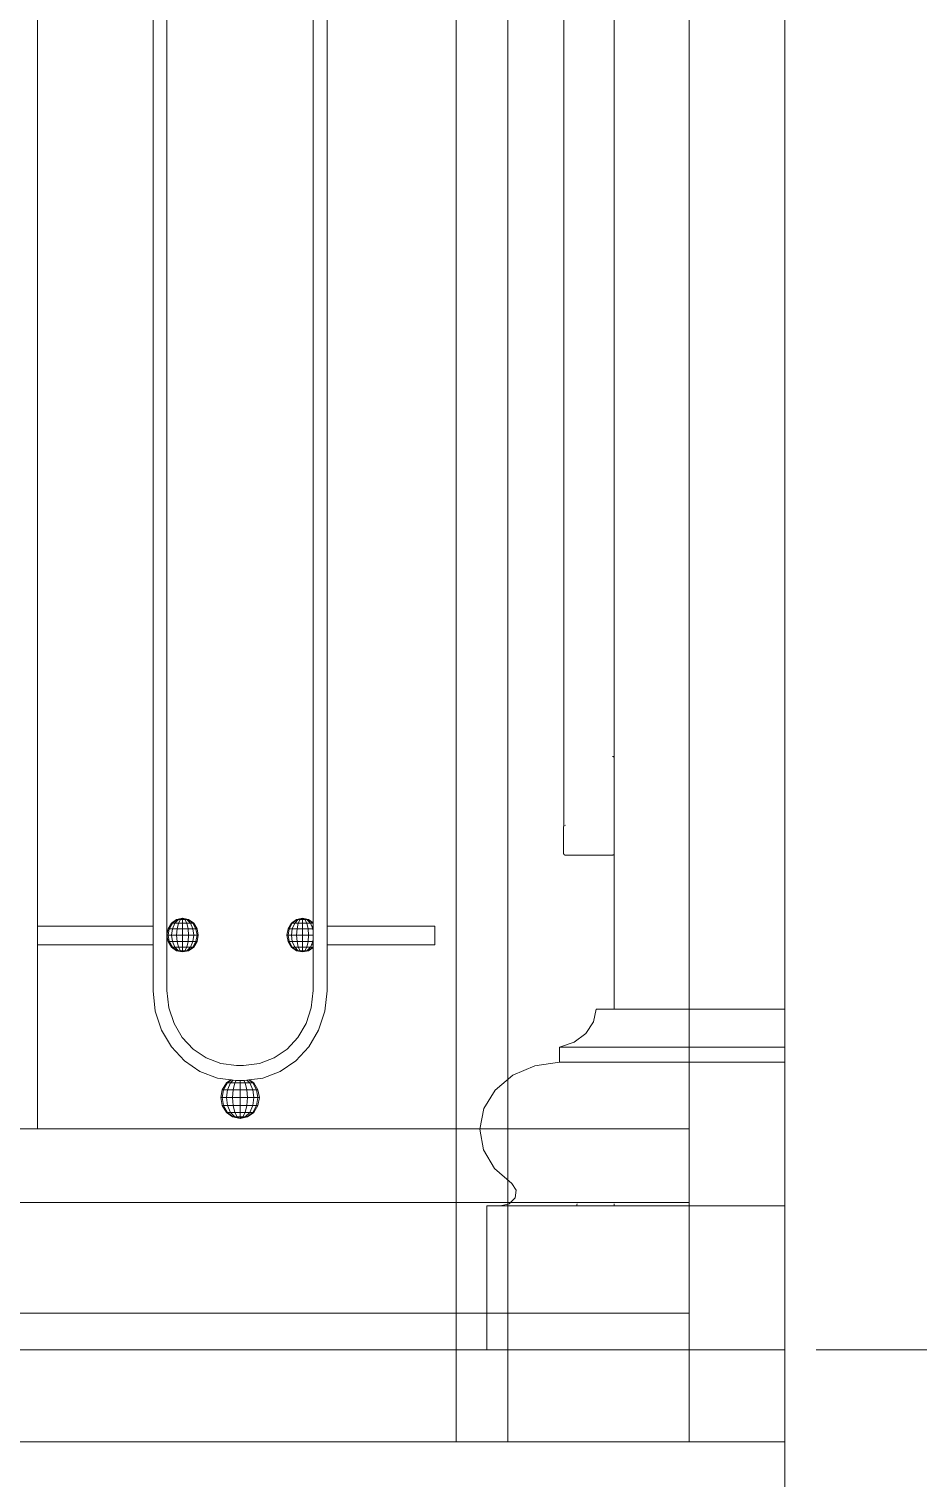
# Model space of a CAD drawing. Header units: millimetres. Extents: x 1832547 to 2001569, y -558009 to -417808.
# Drawn here: x 1948444 to 1948927, y -527413 to -526626 of the extents above; entities that cross this region are included whole.
import ezdxf

# ---------------------------------------------------------------- set-up
doc = ezdxf.new("R2010")
doc.units = ezdxf.units.MM
doc.header["$MEASUREMENT"] = 0
doc.linetypes.add('CENTER', pattern=[2, 1.25, -0.25, 0.25, -0.25])
for name, color, linetype, lineweight in [('CA.manh 08', 8, 'CONTINUOUS', 9), ('CA.thay 145', 145, 'CONTINUOUS', 18), ('CA.tim 67', 67, 'CENTER', 9), ('CA_manh 08', 8, 'CONTINUOUS', 9)]:
    doc.layers.add(name, color=color, linetype=linetype, lineweight=lineweight)

# ---------------------------------------------------------------- blocks, each defined once
blk = doc.blocks.new('EG535')
at = {"layer": 'CA_manh 08'}
for p, q in [((1948186.53, -526490.22), (1948186.53, -527223.59)), ((1947958.98, -527113.43), (1947958.98, -526601.15)), ((1948021.7, -526601.15), (1948021.7, -527113.43)), ((1948116.28, -527113.43), (1948116.28, -526601.15)), ((1948186.53, -526601.15), (1948186.53, -527113.43)), ((1948214.46, -527113.43), (1948214.46, -526600.38)), ((1948214.46, -527113.43), (1948214.46, -526600.38)), ((1948029.27, -526602.13), (1948029.27, -527118.32)), ((1948108.72, -526601.77), (1948108.72, -527111.66)), ((1948029.91, -527114.82), (1948031.76, -527111.85)), ((1948030.51, -527114.82), (1948032.22, -527111.85)), ((1948031.76, -527111.85), (1948034.52, -527109.87)), ((1948032.22, -527111.85), (1948031.76, -527111.85)), ((1948032.22, -527111.85), (1948034.77, -527109.87)), ((1948032.22, -527111.85), (1948033.52, -527111.85)), ((1948032.22, -527114.82), (1948033.52, -527111.85)), ((1948033.52, -527111.85), (1948035.48, -527109.87)), ((1948033.52, -527111.85), (1948035.48, -527111.85)), ((1948034.52, -527109.87), (1948037.78, -527109.17)), ((1948034.52, -527109.87), (1948034.77, -527109.87)), ((1948034.77, -527109.87), (1948037.78, -527109.17)), ((1948034.77, -527109.87), (1948035.48, -527109.87)), ((1948034.77, -527114.82), (1948035.48, -527111.85)), ((1948035.48, -527109.87), (1948037.78, -527109.17)), ((1948035.48, -527109.87), (1948036.53, -527109.87)), ((1948035.48, -527111.85), (1948036.53, -527109.87)), ((1948035.48, -527111.85), (1948037.78, -527111.85)), ((1948036.53, -527109.87), (1948037.78, -527109.17)), ((1948037.78, -527109.87), (1948036.53, -527109.87)), ((1948037.78, -527109.17), (1948037.78, -527109.87)), ((1948039.03, -527109.87), (1948037.78, -527109.17)), ((1948040.08, -527109.87), (1948037.78, -527109.17)), ((1948040.79, -527109.87), (1948037.78, -527109.17)), ((1948041.04, -527109.87), (1948037.78, -527109.17)), ((1948037.78, -527109.87), (1948039.03, -527109.87)), ((1948037.78, -527109.87), (1948037.78, -527111.85)), ((1948037.78, -527111.85), (1948040.08, -527111.85)), ((1948037.78, -527111.85), (1948037.78, -527114.82)), ((1948039.03, -527109.87), (1948040.08, -527109.87)), ((1948040.08, -527111.85), (1948039.03, -527109.87)), ((1948040.08, -527109.87), (1948040.79, -527109.87)), ((1948042.04, -527111.85), (1948040.08, -527109.87)), ((1948040.08, -527111.85), (1948042.04, -527111.85)), ((1948040.79, -527114.82), (1948040.08, -527111.85)), ((1948040.79, -527109.87), (1948041.04, -527109.87)), ((1948043.34, -527111.85), (1948040.79, -527109.87)), ((1948043.8, -527111.85), (1948041.04, -527109.87)), ((1948042.04, -527111.85), (1948043.34, -527111.85)), ((1948043.34, -527114.82), (1948042.04, -527111.85)), ((1948043.34, -527111.85), (1948043.8, -527111.85)), ((1948045.04, -527114.82), (1948043.34, -527111.85)), ((1948045.64, -527114.82), (1948043.8, -527111.85)), ((1948095.1, -527114.82), (1948096.94, -527111.85)), ((1948095.7, -527114.82), (1948097.4, -527111.85)), ((1948096.94, -527111.85), (1948099.71, -527109.87)), ((1948097.4, -527111.85), (1948096.94, -527111.85)), ((1948097.4, -527111.85), (1948099.95, -527109.87)), ((1948097.4, -527111.85), (1948098.71, -527111.85)), ((1948097.4, -527114.82), (1948098.71, -527111.85)), ((1948098.71, -527111.85), (1948100.66, -527109.87)), ((1948098.71, -527111.85), (1948100.66, -527111.85)), ((1948099.71, -527109.87), (1948102.96, -527109.17)), ((1948099.71, -527109.87), (1948099.95, -527109.87)), ((1948099.95, -527109.87), (1948102.96, -527109.17)), ((1948099.95, -527109.87), (1948100.66, -527109.87)), ((1948099.95, -527114.82), (1948100.66, -527111.85)), ((1948100.66, -527109.87), (1948102.96, -527109.17)), ((1948100.66, -527109.87), (1948101.72, -527109.87)), ((1948100.66, -527111.85), (1948101.72, -527109.87)), ((1948100.66, -527111.85), (1948102.96, -527111.85)), ((1948101.72, -527109.87), (1948102.96, -527109.17)), ((1948102.96, -527109.87), (1948101.72, -527109.87)), ((1948102.96, -527109.17), (1948102.96, -527109.87)), ((1948104.21, -527109.87), (1948102.96, -527109.17)), ((1948105.27, -527109.87), (1948102.96, -527109.17)), ((1948105.97, -527109.87), (1948102.96, -527109.17)), ((1948106.22, -527109.87), (1948102.96, -527109.17)), ((1948102.96, -527109.87), (1948104.21, -527109.87)), ((1948102.96, -527109.87), (1948102.96, -527111.85)), ((1948102.96, -527111.85), (1948105.27, -527111.85)), ((1948102.96, -527111.85), (1948102.96, -527114.82)), ((1948104.21, -527109.87), (1948105.27, -527109.87)), ((1948105.27, -527111.85), (1948104.21, -527109.87)), ((1948105.27, -527109.87), (1948105.97, -527109.87)), ((1948107.22, -527111.85), (1948105.27, -527109.87)), ((1948105.27, -527111.85), (1948107.22, -527111.85)), ((1948105.97, -527114.82), (1948105.27, -527111.85)), ((1948105.97, -527109.87), (1948106.22, -527109.87)), ((1948108.52, -527111.85), (1948105.97, -527109.87)), ((1948108.72, -527111.66), (1948106.22, -527109.87)), ((1948107.22, -527111.85), (1948108.52, -527111.85)), ((1948108.52, -527114.82), (1948107.22, -527111.85)), ((1948108.52, -527111.85), (1948108.72, -527111.85)), ((1948108.72, -527112.19), (1948108.52, -527111.85)), ((1948108.72, -527111.85), (1948108.72, -527111.66)), ((1948108.72, -527112.19), (1948108.72, -527111.85)), ((1948108.72, -527113.43), (1948108.72, -527112.19)), ((1948021.7, -527113.43), (1947958.98, -527113.43)), ((1947958.98, -527113.43), (1947958.98, -527123.59)), ((1948021.7, -527123.59), (1948021.7, -527113.43)), ((1948029.27, -527118.32), (1948029.91, -527114.82)), ((1948029.27, -527118.32), (1948029.91, -527118.32)), ((1948029.91, -527121.82), (1948029.27, -527118.32)), ((1948029.27, -527118.32), (1948029.27, -527148.46)), ((1948029.91, -527114.82), (1948030.51, -527114.82)), ((1948029.91, -527118.32), (1948030.51, -527114.82)), ((1948029.91, -527118.32), (1948031.76, -527118.32)), ((1948030.51, -527121.82), (1948029.91, -527118.32)), ((1948030.51, -527114.82), (1948032.22, -527114.82)), ((1948031.76, -527118.32), (1948032.22, -527114.82)), ((1948031.76, -527118.32), (1948034.52, -527118.32)), ((1948032.22, -527121.82), (1948031.76, -527118.32)), ((1948032.22, -527114.82), (1948034.77, -527114.82)), ((1948034.52, -527118.32), (1948034.77, -527114.82)), ((1948034.52, -527118.32), (1948037.78, -527118.32)), ((1948034.77, -527121.82), (1948034.52, -527118.32)), ((1948034.77, -527114.82), (1948037.78, -527114.82)), ((1948037.78, -527114.82), (1948040.79, -527114.82)), ((1948037.78, -527114.82), (1948037.78, -527118.32)), ((1948037.78, -527118.32), (1948041.04, -527118.32)), ((1948037.78, -527118.32), (1948037.78, -527121.82)), ((1948040.79, -527114.82), (1948043.34, -527114.82)), ((1948041.04, -527118.32), (1948040.79, -527114.82)), ((1948040.79, -527121.82), (1948041.04, -527118.32)), ((1948041.04, -527118.32), (1948043.8, -527118.32)), ((1948043.34, -527114.82), (1948045.04, -527114.82)), ((1948043.8, -527118.32), (1948043.34, -527114.82)), ((1948043.34, -527121.82), (1948043.8, -527118.32)), ((1948043.8, -527118.32), (1948045.64, -527118.32)), ((1948045.04, -527114.82), (1948045.64, -527114.82)), ((1948045.64, -527118.32), (1948045.04, -527114.82)), ((1948045.04, -527121.82), (1948045.64, -527118.32)), ((1948046.29, -527118.32), (1948045.64, -527114.82)), ((1948045.64, -527118.32), (1948046.29, -527118.32)), ((1948045.64, -527121.82), (1948046.29, -527118.32)), ((1948094.45, -527118.32), (1948095.1, -527114.82)), ((1948094.45, -527118.32), (1948095.1, -527118.32)), ((1948095.1, -527121.82), (1948094.45, -527118.32)), ((1948095.1, -527114.82), (1948095.7, -527114.82)), ((1948095.1, -527118.32), (1948095.7, -527114.82)), ((1948095.1, -527118.32), (1948096.94, -527118.32)), ((1948095.7, -527121.82), (1948095.1, -527118.32)), ((1948095.7, -527114.82), (1948097.4, -527114.82)), ((1948096.94, -527118.32), (1948097.4, -527114.82)), ((1948096.94, -527118.32), (1948099.71, -527118.32)), ((1948097.4, -527121.82), (1948096.94, -527118.32)), ((1948097.4, -527114.82), (1948099.95, -527114.82)), ((1948099.71, -527118.32), (1948099.95, -527114.82)), ((1948099.71, -527118.32), (1948102.96, -527118.32)), ((1948099.95, -527121.82), (1948099.71, -527118.32)), ((1948099.95, -527114.82), (1948102.96, -527114.82)), ((1948102.96, -527114.82), (1948105.97, -527114.82)), ((1948102.96, -527114.82), (1948102.96, -527118.32)), ((1948102.96, -527118.32), (1948106.22, -527118.32)), ((1948102.96, -527118.32), (1948102.96, -527121.82)), ((1948105.97, -527114.82), (1948108.52, -527114.82)), ((1948106.22, -527118.32), (1948105.97, -527114.82)), ((1948105.97, -527121.82), (1948106.22, -527118.32)), ((1948106.22, -527118.32), (1948108.72, -527118.32)), ((1948108.72, -527113.43), (1948108.03, -527113.43)), ((1948108.52, -527114.82), (1948108.72, -527114.82)), ((1948108.72, -527116.29), (1948108.52, -527114.82)), ((1948108.52, -527121.82), (1948108.72, -527120.34)), ((1948108.72, -527114.82), (1948108.72, -527113.43)), ((1948108.72, -527116.29), (1948108.72, -527114.82)), ((1948108.72, -527118.32), (1948108.72, -527116.29)), ((1948108.72, -527120.34), (1948108.72, -527118.32)), ((1948108.72, -527121.82), (1948108.72, -527120.34)), ((1948174.9, -527113.43), (1948116.28, -527113.43)), ((1948116.28, -527113.43), (1948116.28, -527123.59)), ((1948174.9, -527123.59), (1948174.9, -527113.43)), ((1948186.53, -527123.59), (1948186.53, -527113.43)), ((1948214.46, -527113.43), (1948214.46, -527123.59)), ((1948214.46, -527113.43), (1948214.46, -527123.59)), ((1947958.98, -527123.59), (1948021.7, -527123.59)), ((1947958.98, -527223.59), (1947958.98, -527123.59)), ((1948021.7, -527123.59), (1948021.7, -527148.49)), ((1948029.91, -527121.82), (1948030.51, -527121.82)), ((1948031.76, -527124.78), (1948029.91, -527121.82)), ((1948030.51, -527121.82), (1948032.22, -527121.82)), ((1948032.22, -527124.78), (1948030.51, -527121.82)), ((1948031.76, -527124.78), (1948032.22, -527124.78)), ((1948034.52, -527126.77), (1948031.76, -527124.78)), ((1948032.22, -527121.82), (1948034.77, -527121.82)), ((1948033.52, -527124.78), (1948032.22, -527121.82)), ((1948032.22, -527124.78), (1948033.52, -527124.78)), ((1948034.77, -527126.77), (1948032.22, -527124.78)), ((1948033.52, -527124.78), (1948035.48, -527124.78)), ((1948035.48, -527126.77), (1948033.52, -527124.78)), ((1948034.77, -527126.77), (1948034.52, -527126.77)), ((1948037.78, -527127.46), (1948034.52, -527126.77)), ((1948034.77, -527121.82), (1948037.78, -527121.82)), ((1948035.48, -527124.78), (1948034.77, -527121.82)), ((1948034.77, -527126.77), (1948035.48, -527126.77)), ((1948037.78, -527127.46), (1948034.77, -527126.77)), ((1948035.48, -527124.78), (1948037.78, -527124.78)), ((1948036.53, -527126.77), (1948035.48, -527124.78)), ((1948035.48, -527126.77), (1948036.53, -527126.77)), ((1948037.78, -527127.46), (1948035.48, -527126.77)), ((1948036.53, -527126.77), (1948037.78, -527126.77)), ((1948037.78, -527127.46), (1948036.53, -527126.77)), ((1948037.78, -527121.82), (1948040.79, -527121.82)), ((1948037.78, -527121.82), (1948037.78, -527124.78)), ((1948037.78, -527124.78), (1948040.08, -527124.78)), ((1948037.78, -527124.78), (1948037.78, -527126.77)), ((1948037.78, -527126.77), (1948039.03, -527126.77)), ((1948037.78, -527127.46), (1948039.03, -527126.77)), ((1948037.78, -527127.46), (1948041.04, -527126.77)), ((1948037.78, -527126.77), (1948037.78, -527127.46)), ((1948037.78, -527127.46), (1948040.08, -527126.77)), ((1948037.78, -527127.46), (1948040.79, -527126.77)), ((1948039.03, -527126.77), (1948040.08, -527124.78)), ((1948039.03, -527126.77), (1948040.08, -527126.77)), ((1948040.08, -527124.78), (1948040.79, -527121.82)), ((1948040.08, -527124.78), (1948042.04, -527124.78)), ((1948040.08, -527126.77), (1948042.04, -527124.78)), ((1948040.08, -527126.77), (1948040.79, -527126.77)), ((1948040.79, -527121.82), (1948043.34, -527121.82)), ((1948040.79, -527126.77), (1948043.34, -527124.78)), ((1948040.79, -527126.77), (1948041.04, -527126.77)), ((1948041.04, -527126.77), (1948043.8, -527124.78)), ((1948042.04, -527124.78), (1948043.34, -527121.82)), ((1948042.04, -527124.78), (1948043.34, -527124.78)), ((1948043.34, -527121.82), (1948045.04, -527121.82)), ((1948043.34, -527124.78), (1948045.04, -527121.82)), ((1948043.34, -527124.78), (1948043.8, -527124.78)), ((1948043.8, -527124.78), (1948045.64, -527121.82)), ((1948045.04, -527121.82), (1948045.64, -527121.82)), ((1948095.1, -527121.82), (1948095.7, -527121.82)), ((1948096.94, -527124.78), (1948095.1, -527121.82)), ((1948095.7, -527121.82), (1948097.4, -527121.82)), ((1948097.4, -527124.78), (1948095.7, -527121.82)), ((1948096.94, -527124.78), (1948097.4, -527124.78)), ((1948099.71, -527126.77), (1948096.94, -527124.78)), ((1948097.4, -527121.82), (1948099.95, -527121.82)), ((1948098.71, -527124.78), (1948097.4, -527121.82)), ((1948097.4, -527124.78), (1948098.71, -527124.78)), ((1948099.95, -527126.77), (1948097.4, -527124.78)), ((1948098.71, -527124.78), (1948100.66, -527124.78)), ((1948100.66, -527126.77), (1948098.71, -527124.78)), ((1948099.95, -527126.77), (1948099.71, -527126.77)), ((1948102.96, -527127.46), (1948099.71, -527126.77)), ((1948099.95, -527121.82), (1948102.96, -527121.82)), ((1948100.66, -527124.78), (1948099.95, -527121.82)), ((1948099.95, -527126.77), (1948100.66, -527126.77)), ((1948102.96, -527127.46), (1948099.95, -527126.77)), ((1948100.66, -527124.78), (1948102.96, -527124.78)), ((1948101.72, -527126.77), (1948100.66, -527124.78)), ((1948100.66, -527126.77), (1948101.72, -527126.77)), ((1948102.96, -527127.46), (1948100.66, -527126.77)), ((1948101.72, -527126.77), (1948102.96, -527126.77)), ((1948102.96, -527127.46), (1948101.72, -527126.77)), ((1948102.96, -527121.82), (1948105.97, -527121.82)), ((1948102.96, -527121.82), (1948102.96, -527124.78)), ((1948102.96, -527124.78), (1948105.27, -527124.78)), ((1948102.96, -527124.78), (1948102.96, -527126.77)), ((1948102.96, -527126.77), (1948104.21, -527126.77)), ((1948102.96, -527127.46), (1948104.21, -527126.77)), ((1948102.96, -527127.46), (1948106.22, -527126.77)), ((1948102.96, -527126.77), (1948102.96, -527127.46)), ((1948102.96, -527127.46), (1948105.27, -527126.77)), ((1948102.96, -527127.46), (1948105.97, -527126.77)), ((1948104.21, -527126.77), (1948105.27, -527124.78)), ((1948104.21, -527126.77), (1948105.27, -527126.77)), ((1948105.27, -527124.78), (1948105.97, -527121.82)), ((1948105.27, -527124.78), (1948107.22, -527124.78)), ((1948105.27, -527126.77), (1948107.22, -527124.78)), ((1948105.27, -527126.77), (1948105.97, -527126.77)), ((1948105.97, -527121.82), (1948108.52, -527121.82)), ((1948105.97, -527126.77), (1948108.52, -527124.78)), ((1948105.97, -527126.77), (1948106.22, -527126.77)), ((1948106.22, -527126.77), (1948108.72, -527124.97)), ((1948107.22, -527124.78), (1948107.77, -527123.59)), ((1948107.22, -527124.78), (1948108.52, -527124.78)), ((1948107.77, -527123.59), (1948108.52, -527121.82)), ((1948107.77, -527123.59), (1948108.72, -527123.59)), ((1948108.52, -527121.82), (1948108.72, -527121.82)), ((1948108.52, -527124.78), (1948108.72, -527124.45)), ((1948108.52, -527124.78), (1948108.72, -527124.78)), ((1948108.72, -527123.59), (1948108.72, -527121.82)), ((1948108.72, -527124.45), (1948108.72, -527123.59)), ((1948108.72, -527124.78), (1948108.72, -527124.45)), ((1948108.72, -527124.97), (1948108.72, -527124.78)), ((1948108.72, -527124.97), (1948108.72, -527148.46)), ((1948116.28, -527148.49), (1948116.28, -527123.59)), ((1948116.28, -527123.59), (1948174.9, -527123.59)), ((1948186.53, -527123.59), (1948186.53, -527223.59)), ((1948214.46, -527223.59), (1948214.46, -527123.59)), ((1948214.46, -527223.59), (1948214.46, -527123.59)), ((1948022.9, -527159.67), (1948021.7, -527148.49)), ((1948029.27, -527148.46), (1948030.27, -527157.78)), ((1948107.72, -527157.78), (1948108.72, -527148.46)), ((1948116.28, -527148.49), (1948115.08, -527159.67)), ((1948026.32, -527169.93), (1948022.9, -527159.67)), ((1948030.27, -527157.78), (1948033.12, -527166.33)), ((1948104.86, -527166.34), (1948107.72, -527157.78)), ((1948115.08, -527159.67), (1948111.67, -527169.93)), ((1948033.12, -527166.33), (1948037.59, -527173.89)), ((1948100.39, -527173.89), (1948104.86, -527166.34)), ((1948031.68, -527178.98), (1948026.32, -527169.93)), ((1948037.59, -527173.89), (1948043.45, -527180.19)), ((1948094.52, -527180.19), (1948100.39, -527173.89)), ((1948111.67, -527169.93), (1948106.3, -527178.98)), ((1948038.71, -527186.54), (1948031.68, -527178.98)), ((1948043.45, -527180.19), (1948050.48, -527184.99)), ((1948087.49, -527184.99), (1948094.52, -527180.19)), ((1948106.3, -527178.98), (1948099.27, -527186.54)), ((1948047.14, -527192.3), (1948038.71, -527186.54)), ((1948050.48, -527184.99), (1948058.45, -527188.06)), ((1948058.45, -527188.06), (1948067.13, -527189.13)), ((1948067.13, -527189.13), (1948070.85, -527189.13)), ((1948070.85, -527189.13), (1948079.53, -527188.06)), ((1948079.53, -527188.06), (1948087.49, -527184.99)), ((1948099.27, -527186.54), (1948090.84, -527192.3)), ((1948056.7, -527195.97), (1948047.14, -527192.3)), ((1948056.7, -527195.97), (1948063.96, -527196.87)), ((1948059.28, -527202.26), (1948061.56, -527198.6)), ((1948060.02, -527202.26), (1948062.13, -527198.6)), ((1948061.56, -527198.6), (1948063.96, -527196.87)), ((1948061.56, -527198.6), (1948062.13, -527198.6)), ((1948062.13, -527198.6), (1948064.29, -527196.91)), ((1948062.13, -527198.6), (1948063.74, -527198.6)), ((1948062.13, -527202.26), (1948063.74, -527198.6)), ((1948063.74, -527198.6), (1948065.28, -527197.03)), ((1948063.74, -527198.6), (1948066.15, -527198.6)), ((1948064.29, -527196.91), (1948063.96, -527196.87)), ((1948065.28, -527197.03), (1948064.29, -527196.91)), ((1948066.88, -527197.23), (1948065.28, -527197.03)), ((1948065.28, -527202.26), (1948066.15, -527198.6)), ((1948066.15, -527198.6), (1948066.88, -527197.23)), ((1948066.15, -527198.6), (1948069, -527198.6)), ((1948067.1, -527197.26), (1948066.88, -527197.23)), ((1948069, -527197.26), (1948067.1, -527197.26)), ((1948069, -527197.26), (1948069, -527198.6)), ((1948070.88, -527197.26), (1948069, -527197.26)), ((1948069, -527198.6), (1948071.84, -527198.6)), ((1948069, -527198.6), (1948069, -527202.26)), ((1948071.11, -527197.23), (1948070.88, -527197.26)), ((1948072.72, -527197.03), (1948071.11, -527197.23)), ((1948071.84, -527198.6), (1948071.11, -527197.23)), ((1948071.84, -527198.6), (1948074.25, -527198.6)), ((1948072.71, -527202.26), (1948071.84, -527198.6)), ((1948073.7, -527196.91), (1948072.72, -527197.03)), ((1948074.25, -527198.6), (1948072.72, -527197.03)), ((1948074.03, -527196.87), (1948073.7, -527196.91)), ((1948075.87, -527198.6), (1948073.7, -527196.91)), ((1948074.03, -527196.87), (1948081.29, -527195.97)), ((1948076.43, -527198.6), (1948074.03, -527196.87)), ((1948074.25, -527198.6), (1948075.87, -527198.6)), ((1948075.87, -527202.26), (1948074.25, -527198.6)), ((1948075.87, -527198.6), (1948076.43, -527198.6)), ((1948077.97, -527202.26), (1948075.87, -527198.6)), ((1948078.71, -527202.26), (1948076.43, -527198.6)), ((1948090.84, -527192.3), (1948081.29, -527195.97)), ((1948058.48, -527206.58), (1948059.28, -527202.26)), ((1948058.48, -527206.58), (1948059.28, -527206.58)), ((1948059.28, -527210.91), (1948058.48, -527206.58)), ((1948059.28, -527202.26), (1948060.02, -527202.26)), ((1948059.28, -527206.58), (1948060.02, -527202.26)), ((1948059.28, -527206.58), (1948061.56, -527206.58)), ((1948060.02, -527210.91), (1948059.28, -527206.58)), ((1948060.02, -527202.26), (1948062.13, -527202.26)), ((1948061.56, -527206.58), (1948062.13, -527202.26)), ((1948061.56, -527206.58), (1948064.97, -527206.58)), ((1948062.13, -527210.91), (1948061.56, -527206.58)), ((1948062.13, -527202.26), (1948065.28, -527202.26)), ((1948064.97, -527206.58), (1948065.28, -527202.26)), ((1948064.97, -527206.58), (1948069, -527206.58)), ((1948065.28, -527210.91), (1948064.97, -527206.58)), ((1948065.28, -527202.26), (1948069, -527202.26)), ((1948069, -527202.26), (1948072.71, -527202.26)), ((1948069, -527202.26), (1948069, -527206.58)), ((1948069, -527206.58), (1948073.02, -527206.58)), ((1948069, -527206.58), (1948069, -527210.91)), ((1948072.71, -527202.26), (1948075.87, -527202.26)), ((1948073.02, -527206.58), (1948072.71, -527202.26)), ((1948072.71, -527210.91), (1948073.02, -527206.58)), ((1948073.02, -527206.58), (1948076.43, -527206.58)), ((1948075.87, -527202.26), (1948077.97, -527202.26)), ((1948076.43, -527206.58), (1948075.87, -527202.26)), ((1948075.87, -527210.91), (1948076.43, -527206.58)), ((1948076.43, -527206.58), (1948078.71, -527206.58)), ((1948077.97, -527202.26), (1948078.71, -527202.26)), ((1948078.71, -527206.58), (1948077.97, -527202.26)), ((1948077.97, -527210.91), (1948078.71, -527206.58)), ((1948079.51, -527206.58), (1948078.71, -527202.26)), ((1948078.71, -527206.58), (1948079.51, -527206.58)), ((1948078.71, -527210.91), (1948079.51, -527206.58)), ((1948059.28, -527210.91), (1948060.02, -527210.91)), ((1948061.56, -527214.57), (1948059.28, -527210.91)), ((1948060.02, -527210.91), (1948062.13, -527210.91)), ((1948062.13, -527214.57), (1948060.02, -527210.91)), ((1948061.56, -527214.57), (1948062.13, -527214.57)), ((1948064.97, -527217.02), (1948061.56, -527214.57)), ((1948062.13, -527210.91), (1948065.28, -527210.91)), ((1948063.74, -527214.57), (1948062.13, -527210.91)), ((1948062.13, -527214.57), (1948063.74, -527214.57)), ((1948065.28, -527217.02), (1948062.13, -527214.57)), ((1948063.74, -527214.57), (1948066.15, -527214.57)), ((1948066.15, -527217.02), (1948063.74, -527214.57)), ((1948065.28, -527210.91), (1948069, -527210.91)), ((1948066.15, -527214.57), (1948065.28, -527210.91)), ((1948066.15, -527214.57), (1948069, -527214.57)), ((1948067.46, -527217.02), (1948066.15, -527214.57)), ((1948069, -527210.91), (1948072.71, -527210.91)), ((1948069, -527210.91), (1948069, -527214.57)), ((1948069, -527214.57), (1948071.84, -527214.57)), ((1948069, -527214.57), (1948069, -527217.02)), ((1948070.54, -527217.02), (1948071.84, -527214.57)), ((1948071.84, -527214.57), (1948072.71, -527210.91)), ((1948071.84, -527214.57), (1948074.25, -527214.57)), ((1948071.84, -527217.02), (1948074.25, -527214.57)), ((1948072.71, -527210.91), (1948075.87, -527210.91)), ((1948072.71, -527217.02), (1948075.87, -527214.57)), ((1948073.02, -527217.02), (1948076.43, -527214.57)), ((1948074.25, -527214.57), (1948075.87, -527210.91)), ((1948074.25, -527214.57), (1948075.87, -527214.57)), ((1948075.87, -527210.91), (1948077.97, -527210.91)), ((1948075.87, -527214.57), (1948077.97, -527210.91)), ((1948075.87, -527214.57), (1948076.43, -527214.57)), ((1948076.43, -527214.57), (1948078.71, -527210.91)), ((1948077.97, -527210.91), (1948078.71, -527210.91)), ((1948065.28, -527217.02), (1948064.97, -527217.02)), ((1948069, -527217.88), (1948064.97, -527217.02)), ((1948065.28, -527217.02), (1948066.15, -527217.02)), ((1948069, -527217.88), (1948065.28, -527217.02)), ((1948066.15, -527217.02), (1948067.46, -527217.02)), ((1948069, -527217.88), (1948066.15, -527217.02)), ((1948067.46, -527217.02), (1948069, -527217.02)), ((1948069, -527217.88), (1948067.46, -527217.02)), ((1948069, -527217.02), (1948070.54, -527217.02)), ((1948069, -527217.88), (1948070.54, -527217.02)), ((1948069, -527217.02), (1948069, -527217.88)), ((1948069, -527217.88), (1948071.84, -527217.02)), ((1948069, -527217.88), (1948072.71, -527217.02)), ((1948069, -527217.88), (1948073.02, -527217.02)), ((1948070.54, -527217.02), (1948071.84, -527217.02)), ((1948071.84, -527217.02), (1948072.71, -527217.02)), ((1948072.71, -527217.02), (1948073.02, -527217.02)), ((1947732, -527223.59), (1948214.46, -527223.59)), ((1947958.98, -527223.59), (1947949.52, -527223.59)), ((1948186.53, -527223.59), (1947958.98, -527223.59)), ((1948186.53, -527223.59), (1947963.53, -527223.59)), ((1948186.53, -527263.59), (1948186.53, -527223.59)), ((1948186.53, -527263.59), (1948186.53, -527223.59)), ((1948214.46, -527223.59), (1948214.46, -527263.59)), ((1948214.46, -527223.59), (1948214.46, -527263.59)), ((1948313.08, -527223.59), (1948214.46, -527223.59)), ((1947512.28, -527263.59), (1948186.53, -527263.59)), ((1948186.53, -527263.59), (1948186.53, -527323.59)), ((1948186.53, -527263.59), (1948186.53, -527323.59)), ((1948214.46, -527263.59), (1948186.53, -527263.59)), ((1948214.46, -527323.59), (1948214.46, -527263.59)), ((1948214.46, -527323.59), (1948214.46, -527263.59)), ((1948214.46, -527263.59), (1948313.08, -527263.59)), ((1948186.53, -527323.59), (1947512.28, -527323.59)), ((1948214.46, -527323.59), (1948186.53, -527323.59)), ((1948214.46, -527323.59), (1948186.53, -527323.59)), ((1948186.53, -527323.59), (1948214.46, -527323.59)), ((1948313.08, -527323.59), (1948214.46, -527323.59)), ((1946714.98, -527393.59), (1948313.08, -527393.59))]:
    blk.add_line(p, q, dxfattribs=at)

msp = doc.modelspace()

# ---------------------------------------------------------------- linework, layer by layer
at = {"layer": 'CA.manh 08'}
msp.add_lwpolyline([(1948802.75, -526450.22), (1948802.75, -527393.59)], dxfattribs=at)
msp.add_lwpolyline([(1948676.19, -526490.22), (1948704.12, -526490.22), (1948704.12, -527393.59), (1948676.19, -527393.59)], close=True, dxfattribs=at)
at = {"layer": 'CA.thay 145'}
for p, q in [((1948734.63, -526532.51), (1948734.58, -527059.22)), ((1948761.99, -526569.83), (1948761.99, -527021.78)), ((1948761.2, -527021.28), (1948761.07, -527021.28)), ((1948761.33, -527021.3), (1948761.2, -527021.28)), ((1948761.45, -527021.34), (1948761.33, -527021.3)), ((1948761.57, -527021.39), (1948761.45, -527021.34)), ((1948761.68, -527021.45), (1948761.57, -527021.39)), ((1948761.77, -527021.52), (1948761.68, -527021.45)), ((1948761.86, -527021.6), (1948761.77, -527021.52)), ((1948761.93, -527021.69), (1948761.86, -527021.6)), ((1948762.03, -527021.89), (1948761.99, -527021.78)), ((1948762.05, -527021.99), (1948762.03, -527021.89)), ((1948762.06, -527022.1), (1948762.05, -527021.99)), ((1948762.06, -527022.1), (1948762.06, -527074)), ((1948734.55, -527059.35), (1948734.54, -527059.43)), ((1948734.54, -527074), (1948734.54, -527059.43)), ((1948734.56, -527059.26), (1948734.55, -527059.35)), ((1948734.58, -527059.22), (1948734.56, -527059.26)), ((1948735.15, -527058.67), (1948735.53, -527058.54)), ((1948734.54, -527074), (1948734.55, -527074.11)), ((1948734.55, -527074.11), (1948734.58, -527074.22)), ((1948734.58, -527074.22), (1948734.62, -527074.32)), ((1948734.62, -527074.32), (1948734.68, -527074.41)), ((1948734.68, -527074.41), (1948734.75, -527074.5)), ((1948734.75, -527074.5), (1948734.83, -527074.59)), ((1948734.83, -527074.59), (1948734.93, -527074.66)), ((1948734.93, -527074.66), (1948735.04, -527074.72)), ((1948735.04, -527074.72), (1948735.15, -527074.76)), ((1948735.15, -527074.76), (1948735.28, -527074.8)), ((1948735.28, -527074.8), (1948735.4, -527074.82)), ((1948735.4, -527074.82), (1948735.53, -527074.83)), ((1948735.53, -527074.83), (1948761.07, -527074.83)), ((1948761.07, -527074.83), (1948761.2, -527074.82)), ((1948761.2, -527074.82), (1948761.33, -527074.8)), ((1948761.33, -527074.8), (1948761.45, -527074.76)), ((1948761.45, -527074.76), (1948761.57, -527074.72)), ((1948761.57, -527074.72), (1948761.68, -527074.66)), ((1948761.68, -527074.66), (1948761.77, -527074.59)), ((1948761.77, -527074.59), (1948761.86, -527074.5)), ((1948761.86, -527074.5), (1948761.93, -527074.41)), ((1948761.93, -527074.41), (1948761.99, -527074.32)), ((1948761.99, -527074.32), (1948762.03, -527074.22)), ((1948762.06, -527158.51), (1948761.99, -527074.32)), ((1948762.03, -527074.22), (1948762.05, -527074.11)), ((1948762.05, -527074.11), (1948762.06, -527074)), ((1948752.17, -527158.51), (1948750.72, -527165.48)), ((1948762.06, -527158.51), (1948752.17, -527158.51)), ((1948762.06, -527158.51), (1948854.75, -527158.51)), ((1948750.72, -527165.48), (1948746.59, -527171.66)), ((1948746.59, -527171.66), (1948740.24, -527176.37)), ((1948740.24, -527176.37), (1948732.37, -527179.07)), ((1948732.37, -527179.07), (1948732.37, -527187.3)), ((1948732.37, -527179.07), (1948854.75, -527179.07)), ((1948718.97, -527189.22), (1948706.91, -527194.43)), ((1948732.37, -527187.3), (1948718.97, -527189.22)), ((1948732.37, -527187.3), (1948854.75, -527187.3)), ((1948706.91, -527194.43), (1948697.33, -527202.46)), ((1948697.33, -527202.46), (1948691.15, -527212.52)), ((1948691.15, -527212.52), (1948688.94, -527223.68)), ((1948688.94, -527223.68), (1948690.93, -527234.86)), ((1948690.93, -527234.86), (1948696.91, -527245)), ((1948696.91, -527245), (1948706.33, -527253.16)), ((1948706.33, -527253.16), (1948708.7, -527256.84)), ((1948708.21, -527261), (1948705.02, -527264.23)), ((1948708.7, -527256.84), (1948708.21, -527261)), ((1948692.79, -527265.44), (1948692.79, -527343.59)), ((1948692.79, -527265.44), (1948700.21, -527265.44)), ((1948705.02, -527264.23), (1948700.21, -527265.44)), ((1948741.6, -527265.44), (1948700.21, -527265.44)), ((1948741.6, -527265.44), (1948741.94, -527264.23)), ((1948762.06, -527265.44), (1948741.6, -527265.44)), ((1948762.06, -527265.44), (1948762.06, -527264.23)), ((1948762.06, -527265.44), (1948854.75, -527265.44)), ((1948854.75, -527343.59), (1948692.79, -527343.59))]:
    msp.add_line(p, q, dxfattribs=at)
for points in [[(1948854.75, -528143.59), (1948854.75, -523993.59)], [(1948854.75, -523993.59), (1948854.75, -527343.59)], [(1947204.65, -527393.59), (1948854.75, -527393.59)]]:
    msp.add_lwpolyline(points, dxfattribs=at)
at = {"layer": 'CA.tim 67', "ltscale": 500}
msp.add_lwpolyline([(1963746.8, -527343.59), (1938240.83, -527343.59)], dxfattribs=at)

# ---------------------------------------------------------------- block references
at = {"layer": 'CA.manh 08'}
msp.add_blockref('EG535', (489.67, 0), dxfattribs=at)

doc.saveas('drawing.dxf')
